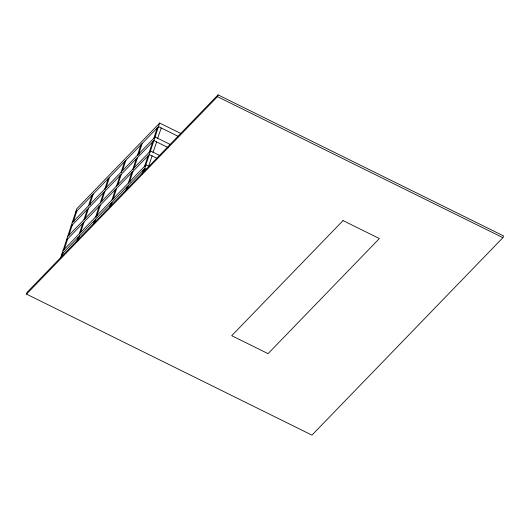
<?xml version="1.0" encoding="UTF-8"?>
<svg xmlns="http://www.w3.org/2000/svg" width="530" height="530" viewBox="0 0 530 530"><rect width="100%" height="100%" fill="white"/><g stroke="black" fill="none" stroke-linecap="round" stroke-linejoin="round"><path stroke-width="0.79" d="M26.5 294.117L27.09 292.328L218.042 94.87L503.5 235.883L502.91 237.672L311.958 435.13L26.5 294.117L217.452 96.659L218.042 94.87M60.387 258.62L76.79 208.734L159.662 123.039L181.108 133.633M61.904 256.566L63.123 252.863M64.296 249.285L67.707 238.904M68.887 235.327L72.299 224.952M76.883 211L73.471 221.374L74.061 221.666M76.711 241.746L78.168 237.294M82.76 223.342L79.348 233.717L79.937 234.008M83.939 219.764L87.344 209.39M88.523 205.812L91.935 195.438M77.976 240.428L79.44 235.982M80.62 232.405L84.031 222.03M88.616 208.078L85.204 218.453L85.794 218.744M93.207 194.126L89.795 204.5L90.378 204.792M93.273 224.124L94.492 220.42M99.077 206.468L95.672 216.843L96.255 217.134M100.256 202.891L103.668 192.516M108.252 178.557L104.841 188.932L105.43 189.223M94.3 223.554L95.764 219.109M100.349 205.156L96.937 215.531L97.527 215.823M101.528 201.579L104.94 191.198M106.113 187.62L109.524 177.245M109.597 207.25L110.81 203.547M111.989 199.962L115.401 189.588M116.573 186.01L119.985 175.635M124.576 161.683L121.165 172.058L121.754 172.349M110.618 206.68L112.082 202.228M116.673 188.276L113.261 198.651L113.844 198.942M117.845 184.698L121.257 174.324M122.437 170.746L125.842 160.371M125.67 191.111L127.134 186.666M128.306 183.089L131.718 172.714M136.309 158.761L132.897 169.136L133.487 169.428M140.894 144.809L137.482 155.184L138.072 155.476M126.942 189.8L128.406 185.354M132.99 171.402L129.578 181.777L130.168 182.068M134.169 167.825L137.575 157.45M142.166 143.491L138.754 153.872L139.344 154.157M141.994 174.237L143.451 169.792M148.042 155.84L144.63 166.215L145.22 166.506M149.215 152.256L152.627 141.881M153.806 138.303L157.218 127.929M143.504 172.184L159.662 123.039M148.645 166.254L152.057 155.88M156.648 141.927L152.965 152.587M161.233 127.975L157.549 138.628M75.611 212.311L158.483 126.617L178.451 136.482M72.206 222.686L155.078 136.992L170.607 144.663M71.027 226.264L153.899 140.569L167.95 147.512M67.615 236.638L150.487 150.944L160.1 155.694M66.436 240.216L149.308 154.522L157.443 158.543M63.03 250.597L145.902 164.903L148.857 166.36M61.851 254.175L144.723 168.48L146.784 169.494M217.452 96.659L502.91 237.672M343.029 220.599L231.723 335.695L268.067 353.649L379.374 238.553L343.029 220.599"/></g></svg>
